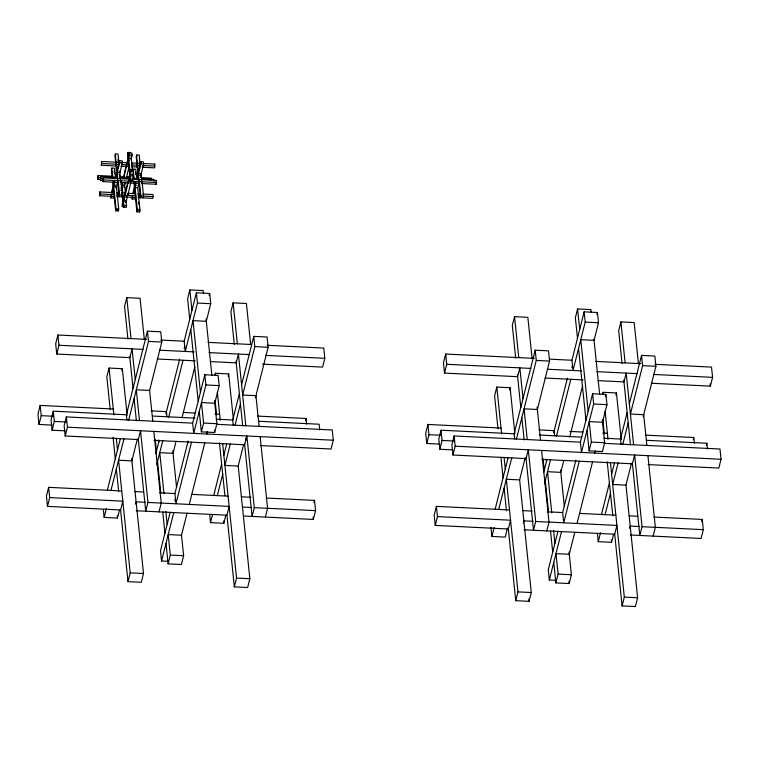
<?xml version="1.0" encoding="UTF-8"?>
<svg xmlns="http://www.w3.org/2000/svg" width="759" height="759" viewBox="0 0 759 759"><rect width="100%" height="100%" fill="white"/><g stroke="black" fill="none" stroke-linecap="round" stroke-linejoin="round"><path stroke-width="1.14" d="M113.281 409.006L40.17 405.42L37.95 414.224L39.013 424.461L51.982 425.097M146.658 339.368L57.902 335.013L55.682 343.808L56.745 354.055L129.855 357.641L132.075 348.836L135.244 379.557M112.474 177.132L112.693 176.259L98.072 175.538L97.845 179.342L100.093 179.456M117.977 172.189L116.649 172.132L114.951 155.747L115.396 153.982L118.053 154.115L118.897 162.303L101.621 161.458L101.393 165.263L116.013 165.984L116.459 164.219L117.085 170.367M97.845 179.342L98.072 175.538M101.393 165.263L101.621 161.458M117.711 179.437L117.303 172.416L119.96 172.549L122.398 162.862L122.19 160.813L119.524 160.69L115.321 177.407L100.691 176.686L100.463 180.5L103.841 180.661M39.013 424.461L41.223 415.657L40.17 405.42M56.745 354.055L58.965 345.25L57.902 335.013M100.463 180.5L100.691 176.686M114.163 193.517L114.391 192.644L99.771 191.923L99.533 195.727L114.154 196.448L114.6 194.693L99.979 193.972L99.533 195.727M132.939 174.561L132.977 180.955L130.311 180.822L130.33 174.968L132.996 175.101L133.669 169.532L131.013 169.399L128.575 179.077L103.309 177.843L103.082 181.648L117.702 182.369L118.148 180.604L119.628 194.94L119.182 196.704L117.56 180.936M103.082 181.648L103.309 177.843M115.567 178.431L114.505 168.194L111.848 168.062L111.402 169.826L112.133 176.847M139.476 420.524L136.307 389.803L149.599 390.458L161.79 342.053L160.737 331.806L147.445 331.152L126.383 414.765L53.263 411.179L51.052 419.974L52.105 430.22L65.084 430.856M116.023 163.052L115.396 153.982M115.131 177.264L115.359 176.382M118.679 163.185L118.897 162.303M111.469 192.663L114.343 181.278M52.105 430.22L54.325 421.416L53.263 411.179M114.068 195.917L113.527 198.071L110.871 197.938L111.412 195.784M111.953 193.63L114.884 182.018M115.729 178.659L119.742 162.73L119.524 160.69M117.541 182.151L116.412 186.629L113.755 186.496L116.08 209.029L115.643 210.784L118.3 210.917L118.736 209.152L116.326 185.746M116.829 193.649L117.047 192.767L119.324 192.881M120.377 179.57L119.799 170.974M117.038 195.699L117.256 194.816L135.87 195.737L135.425 197.492L136.905 211.827L139.571 211.96L140.007 210.196L137.683 187.672L138.812 183.194M130.662 152.568L128.005 152.436L127.559 154.2L127.986 158.299L129.315 158.365M121.782 182.938L121.336 184.703L122.664 184.769M123.432 177.805L126.155 165.576M130.121 172.919L128.641 158.584L131.298 158.716L132.189 155.197L131.971 153.147L129.315 153.014L123.821 177.71M126.544 165.481L126.981 163.716M121.108 188.507L122.541 182.786M129.315 153.014L129.523 155.064L127.085 164.741L126.876 162.701L122.322 162.473M125.207 182.919L124.647 185.12L121.99 184.987L122.787 192.71M126.487 177.834L129.201 165.614M121.744 490.931L48.633 487.344L46.413 496.139L47.475 506.376L120.586 509.972L122.806 501.168L49.696 497.581L47.475 506.376M214.531 400.942L216.884 423.702L214.664 432.507L201.372 431.852L203.583 423.048L201.467 402.564L214.759 403.219L219.199 385.619L218.137 375.382L204.845 374.728L192.653 423.133L66.365 416.928L64.154 425.733L65.208 435.97L138.318 439.565L140.538 430.761L147.948 502.439L145.728 511.243L138.214 438.493M121.848 196.837L122.284 195.072L120.804 180.737L120.358 182.502L138.973 183.412L139.419 181.648L140.899 195.983L140.453 197.748L136.222 156.79L136.667 155.026L139.324 155.159L139.95 164.229M124.305 196.021L122.142 204.607L122.351 206.647L124.125 206.742M128.233 181.866L125.235 195.215L125.026 193.165L127.559 183.08M122.351 206.647L124.685 195.945M131.013 169.399L131.222 171.449L128.783 181.126L128.575 179.077M65.208 435.97L67.428 427.175L66.365 416.928M126.288 200.964L126.326 207.359L123.66 207.226L123.679 201.372L126.345 201.505L127.341 196.078M133.223 171.287L133.669 169.532M133.745 178.185L133.963 177.302M137.294 164.096L136.667 155.026M136.402 178.308L136.62 177.435M132.74 193.706L134.371 187.255L135.7 187.321M135.605 182.321L134.808 185.49L136.136 185.557M136.686 179.475L137.91 173.175L139.248 173.232M138.356 171.411L140.794 161.733L143.451 161.857L143.669 163.906L140.785 175.348L141.022 177.606M135.339 196.96L134.798 199.114L132.142 198.981L132.683 196.828M133.499 193.602L134.58 189.304M136.155 183.061L135.026 187.539L137.683 187.672M137 179.703L138.129 175.215L139.457 175.282M140.794 161.733L141.013 163.773L138.574 173.46L141.231 173.593L141.639 180.614M135.434 194.56L135.662 193.687L127.683 193.289M138.982 180.481L137.721 165.263L137.284 167.027L131.468 166.743M138.091 194.693L138.318 193.811L140.567 193.924M138.309 196.742L138.527 195.86L153.147 196.581L152.938 194.532L142.815 194.038M136.905 211.827L137.351 210.072L134.447 181.98M143.109 197.881L143.555 196.116L142.075 181.78L141.629 183.545L156.25 184.257L156.487 180.452L133.508 179.323M150.804 179.911L151.25 178.147L141.127 177.653M154.352 165.832L154.789 164.067L143.546 163.517M154.789 164.067L154.561 167.872L142.189 167.265M127.161 415.353L122.341 368.703L109.049 368.049L106.829 376.853L110.216 409.613M144.305 339.254L140.073 298.296L126.781 297.642L124.561 306.437L127.948 339.207M156.487 180.452L156.25 184.257M153.147 196.581L152.711 198.346L138.081 197.625M121.782 370.904L122.341 368.703M107.351 490.286L120.406 438.493M119.438 510.19L117.455 518.065L104.163 517.41L106.431 508.407M110.966 490.399L124.03 438.531M128.632 420.277L148.498 341.398L147.445 331.152M137.322 439.186L131.867 460.865L118.575 460.21L130.206 572.846L127.996 581.65L141.288 582.305L143.508 573.5L131.63 458.588M135.538 504.023L136.098 501.822L145.519 502.287M203.365 292.936L203.127 290.583L189.826 289.929L187.615 298.733L189.731 319.207M155.918 453.427L159.248 440.22M165.898 413.816L179.674 359.14M196.382 292.803L197.435 303.05L185.243 351.455L184.19 341.208L196.382 292.803L209.674 293.458L210.736 303.695L206.296 321.304L193.004 320.649L200.414 392.327M184.162 348.533L184.712 346.332M156.705 464.764L162.796 440.562M168.659 417.298L183.033 360.25M209.123 295.659L209.674 293.458M176.088 441.216L173.043 453.313L159.751 452.658L164.001 493.786M181.951 417.943L194.883 366.606M159.02 511.898L161.24 503.094L153.83 431.416M170.206 512.24L160.51 550.749L161.563 560.986L168.213 561.309M191.496 442.174L175.974 503.777L174.921 493.54L188.137 441.055M174.893 500.864L175.443 498.663M161.563 560.986L173.754 512.581M204.845 374.728L205.907 384.965L193.716 433.37L192.653 423.133M214.835 375.468L215.395 373.267L228.687 373.921L233.402 419.566M208.032 342.385L250.65 344.472L246.419 303.515L233.127 302.86L230.907 311.664L234.313 344.614M181.439 534.507L183.631 555.711L181.41 564.516L168.118 563.861L170.329 555.066L168.213 534.583L181.505 535.237L187.056 513.236M189.266 504.431L204.788 442.829M207.558 431.824L207.008 434.025L206.79 431.975M228.127 376.122L228.687 373.921M213.696 495.513L221.637 463.986M223.858 455.191L226.751 443.711M233.25 425.106L232.728 419.983L239.379 393.579M241.59 384.785L253.781 336.379L267.083 337.024L268.136 347.271L255.394 397.877M225.784 515.408L223.801 523.293L210.509 522.638L212.492 514.754M217.311 495.618L222.7 474.233M230.375 443.749L224.911 465.428L238.212 466.083L243.667 444.404M234.977 425.495L240.432 403.826M253.781 336.379L254.844 346.616L242.652 395.022L255.944 395.676L259.123 426.397M238.212 466.083L249.853 578.719L247.633 587.523L234.341 586.868L226.932 515.19L229.152 506.386L160.832 503.037M234.341 586.868L236.552 578.073L222.691 443.892M153.973 440.334L244.664 444.783L246.884 435.979L254.293 507.667L252.073 516.462L244.531 443.493M265.365 517.116L267.585 508.312L260.176 436.634M305.479 420.666L306.029 418.475L257.68 416.093M267.159 345.288L323.761 348.058L324.824 358.305L322.603 367.1L262.462 364.149M313.941 502.591L314.492 500.39L266.143 498.018M243.762 516.016L313.334 519.431L315.554 510.636L314.492 500.39M216.505 424.3L332.233 429.983L333.286 440.22L331.076 449.024L260.318 445.552M501.044 428.048L427.924 424.452L425.714 433.256L426.767 443.493L439.736 444.129M534.412 358.4L445.666 354.045L443.446 362.849L444.508 373.086L517.619 376.682L519.83 367.878L523.008 398.598M426.767 443.493L428.987 434.698L427.924 424.452M444.508 373.086L446.719 364.292L445.666 354.045M527.239 439.556L524.071 408.835L537.363 409.49L549.554 361.085L548.491 350.848L535.199 350.193L514.137 433.797L441.026 430.211L438.816 439.015L439.869 449.252L452.838 449.888M439.869 449.252L442.089 440.448L441.026 430.211M509.507 509.963L436.397 506.376L434.176 515.181L435.239 525.418L508.35 529.004L510.56 520.209L437.45 516.613L435.239 525.418M602.285 419.983L604.638 442.734L602.428 451.539L589.126 450.884L591.346 442.089L589.231 421.606L602.523 422.26L606.963 404.651L605.9 394.414L592.608 393.76L580.417 442.165L454.129 435.97L451.909 444.765L452.971 455.011L526.082 458.597L528.302 449.793L535.712 521.48L533.492 530.275L525.968 457.535M452.971 455.011L455.191 446.207L454.129 435.97M514.849 433.636L510.105 387.735L496.803 387.081L494.593 395.885L497.98 428.655M532.068 358.286L527.837 317.328L514.545 316.674L512.325 325.478L515.712 358.248M509.545 389.936L510.105 387.735M495.115 509.327L508.16 457.525M507.486 528.093L505.219 537.106L491.917 536.452L494.185 527.448M498.729 509.431L511.794 457.573M516.386 439.319L536.262 360.43L535.199 350.193M525.086 458.218L519.621 479.897L506.329 479.242L517.97 591.887L515.75 600.682L529.051 601.337L531.262 592.542L519.592 479.546M523.302 523.055L523.862 520.854L533.283 521.319M591.128 311.968L590.881 309.615L577.59 308.96L575.369 317.765L577.495 338.248M543.681 472.459L547.011 459.261M553.662 432.858L567.428 378.172M584.145 311.845L585.198 322.082L573.007 370.487L571.944 360.25L584.145 311.845L597.437 312.49L598.49 322.736L594.06 340.336L580.768 339.681L588.178 411.369M571.925 367.565L572.476 365.364M544.459 483.796L550.56 459.593M556.423 436.33L570.787 379.291M596.878 314.691L597.437 312.49M563.852 460.248L560.806 472.354L547.514 471.7L551.765 512.828M569.715 436.985L582.646 385.648M546.784 530.93L549.004 522.135L541.594 450.448M557.969 531.281L548.264 569.781L549.326 580.018L555.977 580.35M579.259 461.206L563.738 522.818L562.675 512.572L575.901 460.096M549.326 580.018L561.518 531.613M592.608 393.76L593.661 404.006L581.47 452.411L580.417 442.165M602.599 394.509L603.149 392.308L616.441 392.953L621.27 439.603M638.414 363.514L634.182 322.547L620.89 321.901L618.67 330.696L622.076 363.656M569.032 551.992L571.385 574.753L569.174 583.548L555.873 582.903L558.093 574.098L555.977 553.615L569.269 554.269L574.81 532.268M605.35 396.615L605.9 394.414M577.03 523.463L592.551 461.861M594.762 453.057L595.322 450.855M615.891 395.154L616.441 392.953M601.46 514.545L609.401 483.028M611.621 474.223L614.505 462.743M621.014 444.138L620.482 439.025L627.133 412.621M629.353 403.816L641.545 355.411L654.837 356.066L655.899 366.303L643.148 416.909M613.547 534.44L611.555 542.324L598.263 541.67L600.53 532.666M605.075 514.659L610.464 493.265M618.139 462.791L612.674 484.47L625.966 485.115L631.431 463.445M622.731 444.537L628.196 422.858M641.545 355.411L642.607 365.648L630.416 414.053L643.708 414.708L646.877 445.429M625.966 485.115L637.607 597.76L635.397 606.564L622.095 605.91L614.695 534.222L616.906 525.427L548.596 522.069M629.647 528.283L630.198 526.082L639.638 526.537M622.095 605.91L624.315 597.105L610.454 462.924M541.727 459.366L632.427 463.815L634.647 455.021L642.048 526.699L639.837 535.503L632.294 462.525M653.129 536.148L655.349 527.353L647.939 455.675M693.233 439.708L693.792 437.507L645.444 435.135M651.402 383.248L710.367 386.141L712.587 377.337L711.525 367.1L654.922 364.32M706.335 445.467L706.895 443.265L646.753 440.315M701.705 521.632L702.255 519.431L653.907 517.05M702.255 519.431L703.318 529.668L701.098 538.473L630.34 534.991M604.259 443.341L719.987 449.024L721.05 459.261L718.83 468.056L648.082 464.584M129.523 155.064L132.189 155.197M129.523 160.405L128.195 160.348L129.675 174.684L131.013 174.75M131.819 162.938L140.168 163.346M119.742 162.73L122.398 162.862M141.013 163.773L143.669 163.906M101.829 163.508L119.116 164.352M121.44 164.466L129.751 164.874M131.905 164.978L140.387 165.396M142.635 165.509L155.007 166.117M120.994 166.23L129.305 166.638M133.119 169.105L135.776 169.238L136.743 178.602M131.222 171.449L133.878 171.581M118.186 174.238L116.858 174.172L117.322 178.678M131.222 176.79L129.893 176.733L130.311 180.822M119.913 176.61L123.328 176.781M125.985 176.913L129.41 177.075M120.301 177.653L129.609 178.109M133.1 178.28L136.582 178.45M141.497 178.697L153.868 179.304L154.077 181.344M130.757 179.067L133.413 179.19M98.281 177.587L100.539 177.701M100.909 178.735L103.158 178.849M103.528 179.892L156.696 182.502M114.875 184.513L113.546 184.446L113.3 182.103M114.429 186.278L113.1 186.211L112.674 182.113M121.544 186.742L122.873 186.809M120.662 190.272L122.436 190.357M121.601 192.995L125.026 193.165M116.82 196.581L135.425 197.492M124.799 199.389L123.47 199.323L123.129 196.012M124.362 201.144L123.024 201.088L122.569 196.676M124.106 205.471L126.762 205.594M116.08 209.029L118.736 209.152M137.351 210.072L140.007 210.196M197.435 303.05L210.736 303.695M585.198 322.082L598.49 322.736M160.728 340.06L184.19 341.208M549.658 359.149L571.944 360.25M595.796 361.417L640.776 363.627M148.498 341.398L161.79 342.053M254.844 346.616L268.136 347.271M536.262 360.43L549.554 361.085M642.607 365.648L655.899 366.303M58.965 345.25L143.147 349.387M159.504 350.184L194.105 351.882M208.972 352.612L249.493 354.605M265.859 355.411L324.824 358.305M446.719 364.292L530.911 368.419M547.258 369.225L581.422 370.904M596.735 371.654L637.256 373.637M653.622 374.443L712.587 377.337M157.284 358.988L195.215 360.848M210.29 361.588L236.201 362.859L238.421 354.064L245.821 425.742M545.047 378.02L582.978 379.889M598.045 380.629L623.964 381.9L626.175 373.096L633.585 444.774M205.907 384.965L219.199 385.619M593.661 404.006L606.963 404.651M151.202 410.866L166.449 411.615L166.98 416.738M183.261 412.441L194.997 413.019M214.93 413.997L219.626 414.224M538.966 429.907L554.212 430.657L554.744 435.77M569.848 431.425L582.751 432.051M602.693 433.038L607.39 433.266M152.625 416.055L195.035 418.133M216.239 419.177L232.728 419.983M258.99 421.273L319.131 424.224L319.719 429.917M539.213 435.03L581.612 437.118M603.993 438.209L620.482 439.025M203.583 423.048L216.884 423.702M591.346 442.089L604.638 442.734M41.223 415.657L53.016 416.236M428.987 434.698L440.78 435.277M54.325 421.416L66.118 421.995M442.089 440.448L453.882 441.026M67.428 427.175L333.286 440.22M455.191 446.207L721.05 459.261M135.036 491.585L143.252 491.984M159.665 492.79L174.921 493.54M191.733 494.365L228.089 496.149M241.381 496.803L250.821 497.268M522.799 510.617L532.182 511.082M547.429 511.822L562.675 512.572M579.487 513.397L615.853 515.19M629.145 515.835L637.399 516.243M242.444 507.04L251.874 507.505M267.206 508.255L315.554 510.636M654.97 527.296L703.318 529.668M147.948 502.439L161.24 503.094M254.293 507.667L267.585 508.312M535.712 521.48L549.004 522.135M642.048 526.699L655.349 527.353M136.231 510.741L226.932 515.19M523.995 529.773L614.695 534.222M170.329 555.066L183.631 555.711M558.093 574.098L571.385 574.753M130.206 572.846L143.508 573.5M236.552 578.073L249.853 578.719M517.97 591.887L531.262 592.542M624.315 597.105L637.607 597.76M710.13 383.864L710.367 386.141M706.895 443.265L707.483 448.948M693.792 437.507L694.381 443.199M620.89 321.901L625.122 362.859M623.784 380.136L630.473 444.869M603.149 392.308L603.396 394.661M605.094 411.141L608.016 439.385M602.874 419.831L604.325 433.873M607.2 461.709L612.788 515.759M593.927 339.064L599.648 394.433M611.327 540.047L611.555 542.324M577.59 308.96L579.705 329.444M578.548 348.485L585.957 420.163M587.011 430.41L589.126 450.884M597.447 533.71L598.263 541.67M560.55 469.906L564.326 506.424M568.927 581.195L569.174 583.548M546.214 459.186L546.452 461.453M553.586 530.456L554.914 543.378M543.064 458.882L544.241 470.257M545.294 480.494L548.577 512.23M550.512 531.025L552.704 552.182M553.757 562.419L555.873 582.903M537.106 407.033L540.531 440.211M514.545 316.674L518.776 357.641M517.382 374.405L520.788 407.393M521.85 417.64L524.156 439.935M514.137 433.797L514.668 438.92M528.805 598.993L529.051 601.337M496.803 387.081L501.642 433.892M504.061 457.298L505.276 469.005M500.94 457.326L503.056 477.809M504.118 488.046L506.462 510.798M508.35 529.004L515.75 600.682M490.978 527.344L491.917 536.452M436.397 506.376L437.45 516.613M306.029 418.475L306.617 424.158M313.097 517.154L313.334 519.431M233.127 302.86L237.358 343.818M245.537 438.104L245.774 440.381M236.021 361.094L242.709 425.837M215.395 373.267L215.632 375.62M217.34 392.099L220.252 420.353M215.11 400.79L216.562 414.841M219.436 442.668L224.901 495.551M206.05 318.856L211.884 375.401M214.417 430.144L214.664 432.507M223.563 521.016L223.801 523.293M189.826 289.929L191.951 310.412M190.784 329.453L198.194 401.132M199.256 411.369L201.372 431.852M209.683 514.668L210.509 522.638M172.786 450.865L176.562 487.392M135.453 172.17L135.7 174.513M138.536 202.036L138.764 204.237M139.229 208.649L139.571 211.96M133.242 170.282L134.087 178.469M133.034 174.38L133.28 176.724M133.85 182.207L135.102 194.342M131.089 156.667L132.455 169.931M158.46 440.144L158.688 442.421M165.823 511.414L167.16 524.346M131.335 180.234L131.44 181.259M128.005 152.436L128.432 156.534M130.89 181.999L127.892 195.338L127.787 194.313M131.933 196.932L132.142 198.981M155.301 439.841L156.477 451.226M157.53 461.463L160.813 493.189M162.758 511.993L164.94 533.141M166.003 543.387L168.118 563.861M149.495 389.443L152.777 421.179M124.495 183.602L125.453 192.862M124.049 185.367L124.286 187.682M125.605 200.414L125.842 202.729M123.243 203.127L123.66 207.226M117.977 159.381L118.214 161.724M119.543 174.598L119.789 176.942M115.321 177.407L115.425 178.431M114.182 171.126L114.429 173.469M115.691 185.708L115.918 187.919M118.072 208.706L118.3 210.917M126.781 297.642L131.013 338.599M111.848 168.062L112.911 178.308M113.309 188.26L113.841 193.374M114.154 196.448L115.643 210.784M129.761 356.768L133.034 388.361M134.087 398.598L136.392 420.894M110.662 195.888L110.871 197.938M126.383 414.765L126.905 419.888M99.771 191.923L99.979 193.972M109.049 368.049L113.888 414.86M116.307 438.266L117.512 449.973M113.063 437.156L115.292 458.768M116.355 469.005L118.708 491.766M120.586 509.972L127.996 581.65M117.218 515.788L117.455 518.065M103.338 509.45L104.163 517.41M48.633 487.344L49.696 497.581"/></g></svg>
